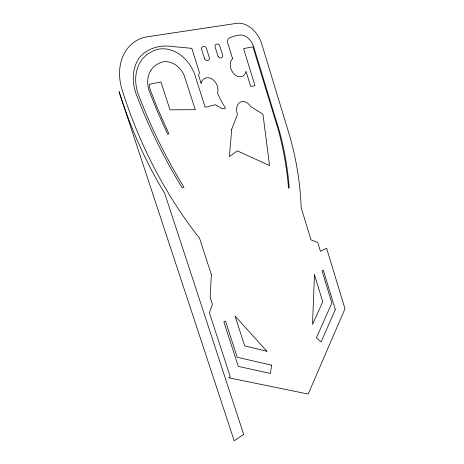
<?xml version="1.0" encoding="UTF-8"?>
<svg xmlns="http://www.w3.org/2000/svg" width="464" height="464" viewBox="0 0 464 464"><rect width="100%" height="100%" fill="white"/><g stroke="black" fill="none" stroke-linecap="round" stroke-linejoin="round"><path stroke-width="0.7" d="M314.47 274.74L312.51 324.446L322.753 301.768L314.47 274.74M211.364 274.624L210.117 297.273L212.413 304.332L209.386 312.858L230.283 376.803L228.665 377.766L308.189 394.069L344.967 308.792L326.615 248.257L320.421 251.297L317.736 242.475L310.996 239.836L301.142 207.57A290.435 271.794 53.3 0 0 288.382 131.66L262.114 45.159A25.45 18.363 65.4 0 0 235.88 23.473L146.92 36.842A48.152 38.384 60.6 0 0 122.09 89.732A312.04 199.891 70.5 0 0 162.017 182.219L169.035 194.219A312.04 199.891 70.5 0 0 199.532 238.142L211.364 274.624M231.687 129.323L229.39 156.658L237.313 150.835L269.532 165.596L262.949 114.173L250.63 106.529A10.092 7.621 69.6 0 0 240.236 102.213A10.092 7.621 69.6 0 0 237.307 113.808L237.493 114.202L231.687 129.323M271.689 365.191L270.315 373.427L238.31 366.392L223.845 321.848L225.463 321.007L237.232 357.28L271.689 365.191M201.243 82.737L201.121 83.404L198.522 75.174L199.52 72.807L191.812 48.36L171.274 46.377A55.506 44.382 63.3 0 0 142.581 54.224L140.151 56.718A41.023 32.613 61.6 0 0 134.206 87.406L135.488 92.203L140.534 105.195A348.696 212.953 70.3 0 0 182.271 187.879L184.005 187.294A348.104 212.263 70.3 0 1 138.922 95.915A37.955 30.201 61.6 0 1 140.557 61.712L142.413 58.806L147.227 54.224L152.923 51.046A33.901 26.848 61.3 0 1 169.325 49.607L173.565 51.04A33.901 26.848 61.3 0 1 195.205 75.858L205.14 107.271L215.441 104.731L222.505 108.86L225.608 108.071A56.585 41.215 68 0 1 217.535 92.997A10.573 8.132 65.4 0 0 217.111 85.335L215.882 82.894A10.573 8.132 65.4 0 0 201.243 82.737M335.304 309.563L321.1 341.939L316.367 337.931L331.87 303.004L322.045 270.802L323.292 270.158L335.304 309.563M150.852 70.395L149.901 72.088A24.546 19.529 61.7 0 0 149.06 90.584L156.6 109.637L167.69 134.316L168.873 133.748L157.841 109.173L150.377 90.306A22.951 18.253 61.7 0 1 149.222 84.831L149.188 84.349L160.973 81.937L169.957 109.806L195.28 109.701L184.063 75.122A20.474 16.205 61.4 0 0 171.895 62.901L169.319 62.066A20.474 16.205 61.4 0 0 161.745 62.164C157.435 63.754 153.161 66.288 150.852 70.395M243.693 434.379L234.21 440.8L119.033 91.541A309.952 199.671 70.4 0 0 158.711 183.222L164.766 193.54L243.693 434.379M232.586 58.69L232.481 58.76A10.191 7.505 66.2 0 0 231.432 70.122L232.76 72.436A10.191 7.505 66.2 0 0 246.036 71.305L250.746 86.617L254.951 85.625L243.583 48.563L252.961 46.841L278.545 130.662A361.328 335.344 25 0 1 288.138 183.582L288.556 188.146L289.2 187.903A301.722 281.248 43.6 0 0 279.212 130.43L253.669 46.713A14.442 10.434 65.5 0 0 239.441 35.078A70.354 52.101 69.7 0 0 229.663 37.799L229.355 37.932A5.052 3.677 64.3 0 0 227.783 43.169L232.586 58.69M266.887 351.277L244.65 345.842L235.039 316.03L266.887 351.277M204.624 58.928L201.457 48.83A3.474 2.604 62.7 0 1 203.244 46.388A3.474 2.604 62.7 0 1 206.289 47.989L209.426 58.023A3.457 2.604 63.3 0 1 207.657 60.488A3.457 2.604 63.3 0 1 204.624 58.928M218.092 56.399L214.994 46.464A3.41 2.523 63.6 0 1 216.717 44.068A3.41 2.523 63.6 0 1 219.669 45.646L222.737 55.529A3.399 2.523 64.1 0 1 221.032 57.942A3.399 2.523 64.1 0 1 218.092 56.399"/></g></svg>
